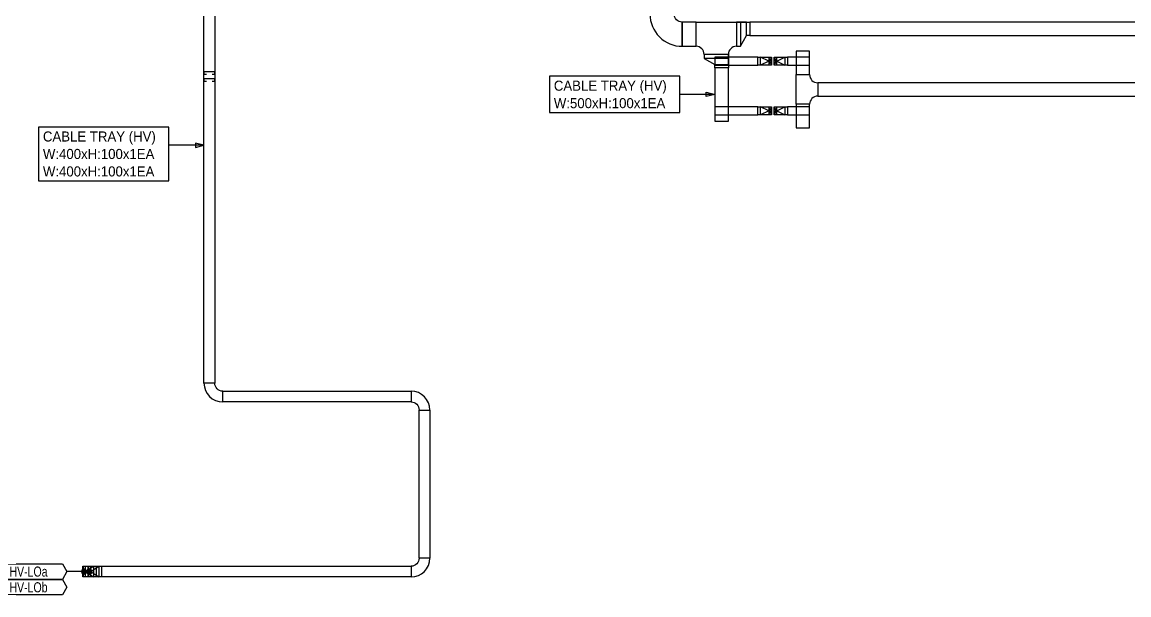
# Model space of a CAD drawing. Header units: millimetres. Extents: x 28900 to 374841, y -351975 to 849955.
# Drawn here: x 94091 to 135248, y -257072 to -235766 of the extents above; entities that cross this region are included whole.
import ezdxf
from ezdxf.enums import TextEntityAlignment as Align

# ---------------------------------------------------------------- set-up
doc = ezdxf.new("R2010")
doc.units = ezdxf.units.MM
doc.header["$LTSCALE"] = 150
for name, color, linetype in [('-----26 Electrical Cable Tray_HV_N', 30, 'Continuous'), ('-----26 Electrical Cable Tray_HV_UT A', 1, 'Continuous'), ('-----26 Electrical Cable Tray_HV_UT B', 71, 'Continuous'), ('-----26 Electrical Cable Tray_HV_발전기 A', 6, 'Continuous'), ('-----26 Electrical Cable Tray_HV_발전기 B', 103, 'Continuous'), ('-----99 Cable Schedule', 2, 'Continuous')]:
    doc.layers.add(name, color=color, linetype=linetype)
doc.styles.add('ELEC', font='Dotum.ttf')

# ---------------------------------------------------------------- blocks, each defined once
blk = doc.blocks.new('A$C9a0ab699')
h = blk.add_hatch(color=0)
edge = h.paths.add_edge_path()
edge.add_arc((64.00719340983778, 64.00719340983778), 64.0071934098378, 720.0000000000341, 1080.000000000034, ccw=False)
at = {"color": 0}
blk.add_circle((64.00719340983778, 64.00719340983778), 64.0071934098378, dxfattribs=at)
blk = doc.blocks.new('A$527511562058')
at = {"color": 0}
for p, q in [((0, 400), (400, 400)), ((0, 0), (0, 400)), ((400, 0), (0, 0)), ((400, 400), (500, 400)), ((500, 0), (400, 0)), ((500, 400), (500, 0))]:
    blk.add_line(p, q, dxfattribs=at)
at = {"color": 8}
for p, q in [((100, 400), (0, 0)), ((0, 400), (100, 0)), ((100, 200), (400, 400)), ((100, 0), (100, 400)), ((100, 200), (400, 0)), ((400, 400), (400, 0))]:
    blk.add_line(p, q, dxfattribs=at)
blk = doc.blocks.new('A$550585017316')
at = {"color": 0}
for p, q in [((400, 300), (0, 300)), ((0, 300), (0, 0)), ((0, 0), (400, 0)), ((500, 300), (400, 300)), ((400, 0), (500, 0)), ((500, 0), (500, 300))]:
    blk.add_line(p, q, dxfattribs=at)
at = {"color": 8}
for p, q in [((100, 0), (0, 300)), ((0, 0), (100, 300)), ((100, 150), (400, 300)), ((100, 300), (100, 0)), ((100, 150), (400, 0)), ((400, 0), (400, 300))]:
    blk.add_line(p, q, dxfattribs=at)

msp = doc.modelspace()

# ---------------------------------------------------------------- linework, layer by layer
at = {"layer": '-----26 Electrical Cable Tray_HV_N', "color": 1}
msp.add_lwpolyline([(113704.3836705481, -237780.3492252581), (113704.3836705481, -239130.3492252581), (118550.4030726874, -239130.3492252581), (118550.4030726874, -237780.3492252581)], close=True, dxfattribs=at)
msp.add_lwpolyline([(119853.5713123026, -238455.3495841749), (119533.5713123026, -238535.3495841749), (119533.5713123026, -238375.3495841749), (119853.5713123026, -238455.3495841749), (118550.4030726874, -238455.3492252581)], dxfattribs=at)
at = {"layer": '-----26 Electrical Cable Tray_HV_N', "color": 1, "elevation": 6.862911893034056e-09}
msp.add_lwpolyline([(94704.3836705507, -239669.9830900248), (94704.3836705507, -241669.9830900248), (99550.40307269005, -241669.9830900248), (99550.40307269005, -239669.9830900248)], close=True, dxfattribs=at)
msp.add_lwpolyline([(100853.5713123052, -240344.982731108), (100533.5713123052, -240264.982731108), (100533.5713123052, -240424.982731108), (100853.5713123052, -240344.982731108), (99550.40307269005, -240344.9830900248)], dxfattribs=at)
at = {"layer": '-----26 Electrical Cable Tray_HV_UT A'}
for points in [[(118637.6400429252, -235765.7154736371), (118637.6400429252, -235765.7154736371, -0.414213562373095), (118337.6400429252, -235465.7154736371), (118337.6400429252, -235465.7154736371), (117437.6400429252, -235465.7154736371, 0.4142135623731661), (118637.6400429252, -236665.7154736371)], [(119153.5713123026, -236665.7154736371), (119153.5713123026, -235765.7154736371), (119153.5713123026, -235765.7154736371), (120653.5713123026, -235765.7154736371), (120653.5713123026, -236665.7154736371, 0.414213562373095), (120353.5713123026, -236965.7154736371), (119453.5713123026, -236965.7154736371), (119453.5713123026, -236965.7154736371, 0.414213562373095)]]:
    msp.add_lwpolyline(points, format="xyb", close=True, dxfattribs=at)
for points in [[(119153.5713123026, -235765.7154736371), (118637.6400429252, -235765.7154736371), (118637.6400429252, -236665.7154736371), (119153.5713123026, -236665.7154736371)], [(137156.2674030205, -235765.7154736371), (121153.5713123026, -235765.7154736371), (121153.5713123026, -236265.7154736371), (137156.2674030205, -236265.7154736371)], [(121453.5713123031, -237069.9836947127), (119853.5713123031, -237069.9836947127), (119853.5713123031, -237369.9836947127), (121453.5713123031, -237369.9836947127)], [(119853.5713123026, -237465.7154736371), (119853.5713123026, -239444.9836947127), (120353.5713123026, -239444.9836947127), (120353.5713123026, -237465.7154736371)], [(121453.5713123031, -238919.9836947127), (119853.5713123031, -238919.9836947127), (119853.5713123031, -239219.9836947127), (121453.5713123031, -239219.9836947127)]]:
    msp.add_lwpolyline(points, close=True, dxfattribs=at)
for points in [[(120653.5713123026, -235765.7154736371), (121153.5713123026, -235765.7154736371), (121153.5713123026, -236265.7154736371), (121034.1724192765, -236265.7154736371), (121034.1724192765, -235765.7154736371), (120801.2149576814, -235765.7154736371), (120801.2149576814, -236665.7154736371), (121034.1724192765, -236265.7154736371), (121034.1724192765, -235765.7154736371), (120653.5713123026, -235765.7154736371), (120653.5713123026, -236665.7154736371), (120801.2149576814, -236665.7154736371)], [(120353.5713123026, -236965.7154736371), (120353.5713123026, -237465.7154736371), (119853.5713123026, -237465.7154736371), (119853.5713123026, -237346.3165806109), (120353.5713123026, -237346.3165806109), (120353.5713123026, -237113.3591190158), (119453.5713123026, -237113.3591190158), (119853.5713123026, -237346.3165806109), (120353.5713123026, -237346.3165806109), (120353.5713123026, -236965.7154736371), (119453.5713123026, -236965.7154736371), (119453.5713123026, -237113.3591190158)]]:
    msp.add_lwpolyline(points, dxfattribs=at)
at = {"layer": '-----26 Electrical Cable Tray_HV_UT B'}
for points in [[(123376.1721710796, -237719.9836947795), (123376.1721710796, -236844.9836947127), (122876.1721710796, -236844.9836947127), (122876.1721710796, -237719.9836947795)], [(123376.1721710796, -237069.9836947127), (122553.5713123031, -237069.9836947127), (122553.5713123031, -237369.9836947127), (123376.1721710796, -237369.9836947127)], [(136656.2674030178, -238019.9836947795), (123676.1721710796, -238019.9836947795), (123676.1721710796, -238519.9836947795), (136656.2674030178, -238519.9836947795)], [(123376.1721710796, -238919.9836947127), (122553.5713123031, -238919.9836947127), (122553.5713123031, -239219.9836947127), (123376.1721710796, -239219.9836947127)], [(123376.1721710796, -239694.9836948463), (123376.1721710796, -238819.9836947795), (122876.1721710796, -238819.9836947795), (122876.1721710796, -239694.9836948463)]]:
    msp.add_lwpolyline(points, close=True, dxfattribs=at)
msp.add_lwpolyline([(123376.1721710796, -238819.9836947795), (122876.1721710796, -238819.9836947795), (122876.1721710796, -238819.9836947795), (122876.1721710796, -237719.9836947795), (123376.1721710796, -237719.9836947795, 0.414213562373095), (123676.1721710796, -238019.9836947795), (123676.1721710796, -238519.9836947795), (123676.1721710796, -238519.9836947795, 0.414213562373095)], format="xyb", close=True, dxfattribs=at)
at = {"layer": '-----26 Electrical Cable Tray_HV_발전기 A', "elevation": 4.307164916764213e-09}
for points in [[(100853.5713123052, -249194.9830523487), (100853.5713123052, -231494.9824098673), (101253.5713123052, -231494.9824098673), (101253.5713123052, -249194.9830523487)], [(101553.5713123052, -249494.9830523487), (108553.5713123534, -249494.9830523488), (108553.5713123534, -249894.9830523488), (101553.5713123052, -249894.9830523487)]]:
    msp.add_lwpolyline(points, close=True, dxfattribs=at)
at = {"layer": '-----26 Electrical Cable Tray_HV_발전기 A', "ltscale": 7.5, "const_width": 50, "elevation": 4.307164916764213e-09}
msp.add_lwpolyline([(100953.5713123052, -237704.6601006275), (100853.5713123052, -237704.6601006275), (100853.5713123052, -237604.6601006275), (101253.5713123052, -237604.6601006275), (101253.5713123052, -237704.6601006275), (101153.5713123052, -237704.6601006275)], dxfattribs=at)
at = {"layer": '-----26 Electrical Cable Tray_HV_발전기 A', "elevation": 4.307164916764213e-09}
msp.add_lwpolyline([(101553.5713123052, -249494.9830523487, -0.414213562373095), (101253.5713123052, -249194.9830523487), (101253.5713123052, -249194.9830523487), (101253.5713123052, -249194.9830523487), (101253.5713123052, -249194.9830523487), (100853.5713123052, -249194.9830523487, 0.4142135623730951), (101553.5713123052, -249894.9830523487)], format="xyb", close=True, dxfattribs=at)
at = {"layer": '-----26 Electrical Cable Tray_HV_발전기 A'}
for points in [[(108553.5713123534, -249894.9830523488, -0.414213562373095), (108853.5713123534, -250194.9830523488), (108853.5713123534, -250194.9830523488), (108853.5713123534, -250194.9830523488), (108853.5713123534, -250194.9830523488), (109253.5713123534, -250194.9830523488, 0.4142135623730951), (108553.5713123534, -249494.9830523487)], [(108853.5713123533, -255706.0602339597, -0.414213562373095), (108553.5713123533, -256006.0602339597), (108553.5713123533, -256006.0602339597), (108553.5713123533, -256006.0602339597), (108553.5713123533, -256006.0602339597), (108553.5713123533, -256406.0602339597, 0.4142135623730951), (109253.5713123533, -255706.0602339597)]]:
    msp.add_lwpolyline(points, format="xyb", close=True, dxfattribs=at)
for points in [[(108853.5713123533, -255706.0602339597), (108853.5713123534, -250194.9830523488), (109253.5713123534, -250194.9830523488), (109253.5713123533, -255706.0602339597)], [(108553.5713123533, -256406.0602339597), (96343.74717981847, -256406.0602339596), (96343.74717981847, -256006.0602339596), (108553.5713123533, -256006.0602339597)]]:
    msp.add_lwpolyline(points, close=True, dxfattribs=at)
at = {"layer": '-----26 Electrical Cable Tray_HV_발전기 B'}
for points, elevation in [([(101253.5713123052, -230094.9824098587), (101253.5713123052, -249194.9830523487), (100853.5713123052, -249194.9830523487), (100853.5713123052, -230094.9824098587)], 1.75141794049437e-09), ([(101553.5713123052, -249494.9830523487), (108553.5713123534, -249494.9830523488), (108553.5713123534, -249894.9830523488), (101553.5713123052, -249894.9830523487)], 4.307164916764213e-09)]:
    msp.add_lwpolyline(points, close=True, dxfattribs=dict(at, elevation=elevation))
at = {"layer": '-----26 Electrical Cable Tray_HV_발전기 B', "ltscale": 7.5, "const_width": 50, "elevation": 4.307164916764213e-09}
msp.add_lwpolyline([(100953.5713123052, -237964.481566197), (100853.5713123052, -237964.481566197), (100853.5713123052, -237864.481566197), (101253.5713123052, -237864.481566197), (101253.5713123052, -237964.481566197), (101153.5713123052, -237964.481566197)], dxfattribs=at)
at = {"layer": '-----26 Electrical Cable Tray_HV_발전기 B', "elevation": 4.307164916764213e-09}
msp.add_lwpolyline([(101553.5713123052, -249494.9830523487, -0.414213562373095), (101253.5713123052, -249194.9830523487), (101253.5713123052, -249194.9830523487), (101253.5713123052, -249194.9830523487), (101253.5713123052, -249194.9830523487), (100853.5713123052, -249194.9830523487, 0.4142135623730951), (101553.5713123052, -249894.9830523487)], format="xyb", close=True, dxfattribs=at)
at = {"layer": '-----26 Electrical Cable Tray_HV_발전기 B'}
for points in [[(108553.5713123534, -249894.9830523488, -0.414213562373095), (108853.5713123534, -250194.9830523488), (108853.5713123534, -250194.9830523488), (108853.5713123534, -250194.9830523488), (108853.5713123534, -250194.9830523488), (109253.5713123534, -250194.9830523488, 0.4142135623730951), (108553.5713123534, -249494.9830523487)], [(108853.5713123533, -255706.0602339597, -0.414213562373095), (108553.5713123533, -256006.0602339597), (108553.5713123533, -256006.0602339597), (108553.5713123533, -256006.0602339597), (108553.5713123533, -256006.0602339597), (108553.5713123533, -256406.0602339597, 0.4142135623730951), (109253.5713123533, -255706.0602339597)]]:
    msp.add_lwpolyline(points, format="xyb", close=True, dxfattribs=at)
for points in [[(108853.5713123533, -255706.0602339597), (108853.5713123534, -250194.9830523488), (109253.5713123534, -250194.9830523488), (109253.5713123533, -255706.0602339597)], [(108553.5713123533, -256406.0602339597), (96543.74717981847, -256406.0602339596), (96543.74717981847, -256006.0602339596), (108553.5713123533, -256006.0602339597)]]:
    msp.add_lwpolyline(points, close=True, dxfattribs=at)
at = {"layer": '-----99 Cable Schedule', "color": 1}
msp.add_line((96593.74717981847, -256206.0602339596), (95755.96913686585, -256206.0602339596), dxfattribs=at)
for points in [[(95589.25924665392, -255917.3102339579), (95755.96913686585, -256206.0602339596), (95589.2592466513, -256494.8102339631), (93066.69001387608, -256494.8102339631), (92899.98012365268, -256206.0602339596), (93066.69001387859, -255917.3102339579)], [(95589.25924665392, -256494.8102339631), (95755.96913686585, -256783.5602339649), (95589.2592466513, -257072.3102339684), (93066.69001387608, -257072.3102339684), (92899.98012365268, -256783.5602339649), (93066.69001387859, -256494.8102339631)]]:
    msp.add_lwpolyline(points, close=True, dxfattribs=at)

# ---------------------------------------------------------------- block references
at = {"layer": '-----26 Electrical Cable Tray_HV_UT A', "xscale": -1}
for p in [(121953.5713123031, -237369.9836947127), (121953.5713123031, -239219.9836947127)]:
    msp.add_blockref('A$550585017316', p, dxfattribs=at)
at = {"layer": '-----26 Electrical Cable Tray_HV_UT B', "xscale": -1, "rotation": 180}
for p in [(122053.5713123031, -237069.9836947127), (122053.5713123031, -238919.9836947127)]:
    msp.add_blockref('A$550585017316', p, dxfattribs=at)
at = {"layer": '-----26 Electrical Cable Tray_HV_발전기 A'}
msp.add_blockref('A$527511562058', (96343.74717981847, -256406.0602339596), dxfattribs=at)
at = {"layer": '-----26 Electrical Cable Tray_HV_발전기 B'}
msp.add_blockref('A$527511562058', (96543.74717981847, -256406.0602339596), dxfattribs=at)
at = {"layer": '-----99 Cable Schedule', "color": 1, "xscale": -1.5, "yscale": 1.5, "zscale": 1.5, "rotation": 180}
for p in [(96297.73638970371, -256110.0494438449), (96497.73638970371, -256110.0494438449)]:
    msp.add_blockref('A$C9a0ab699', p, dxfattribs=at)

# ---------------------------------------------------------------- texts
at = {"layer": '-----26 Electrical Cable Tray_HV_N', "style": 'ELEC'}
msp.add_text('CABLE TRAY (HV)', height=375, dxfattribs=at).set_placement((94864.3836705507, -240019.9830900248, 6.723047199239125e-09), align=Align.MIDDLE_LEFT)
at = {"layer": '-----26 Electrical Cable Tray_HV_UT A', "style": 'ELEC'}
for s, p in [('CABLE TRAY (HV)', (113864.3836705481, -238130.3492252581)), ('W:500xH:100x1EA', (113864.3836705481, -238780.3492252581))]:
    msp.add_text(s, height=375, dxfattribs=at).set_placement(p, align=Align.MIDDLE_LEFT)
at = {"layer": '-----26 Electrical Cable Tray_HV_발전기 A', "style": 'ELEC'}
msp.add_text('W:400xH:100x1EA', height=375, dxfattribs=at).set_placement((94864.3836705507, -240669.9830900248, 6.723047199239125e-09), align=Align.MIDDLE_LEFT)
at = {"layer": '-----26 Electrical Cable Tray_HV_발전기 B', "style": 'ELEC'}
msp.add_text('W:400xH:100x1EA', height=375, dxfattribs=at).set_placement((94864.3836705507, -241319.9830900248, 6.723047199239125e-09), align=Align.MIDDLE_LEFT)
at = {"layer": '-----99 Cable Schedule', "style": 'ELEC', "width": 0.8}
for s, p in [('HV-LOa', (94327.97463026496, -256206.0602339605)), ('HV-LOb', (94327.97463026496, -256783.5602339657))]:
    msp.add_text(s, height=375, dxfattribs=at).set_placement(p, align=Align.MIDDLE)

doc.saveas('drawing.dxf')
